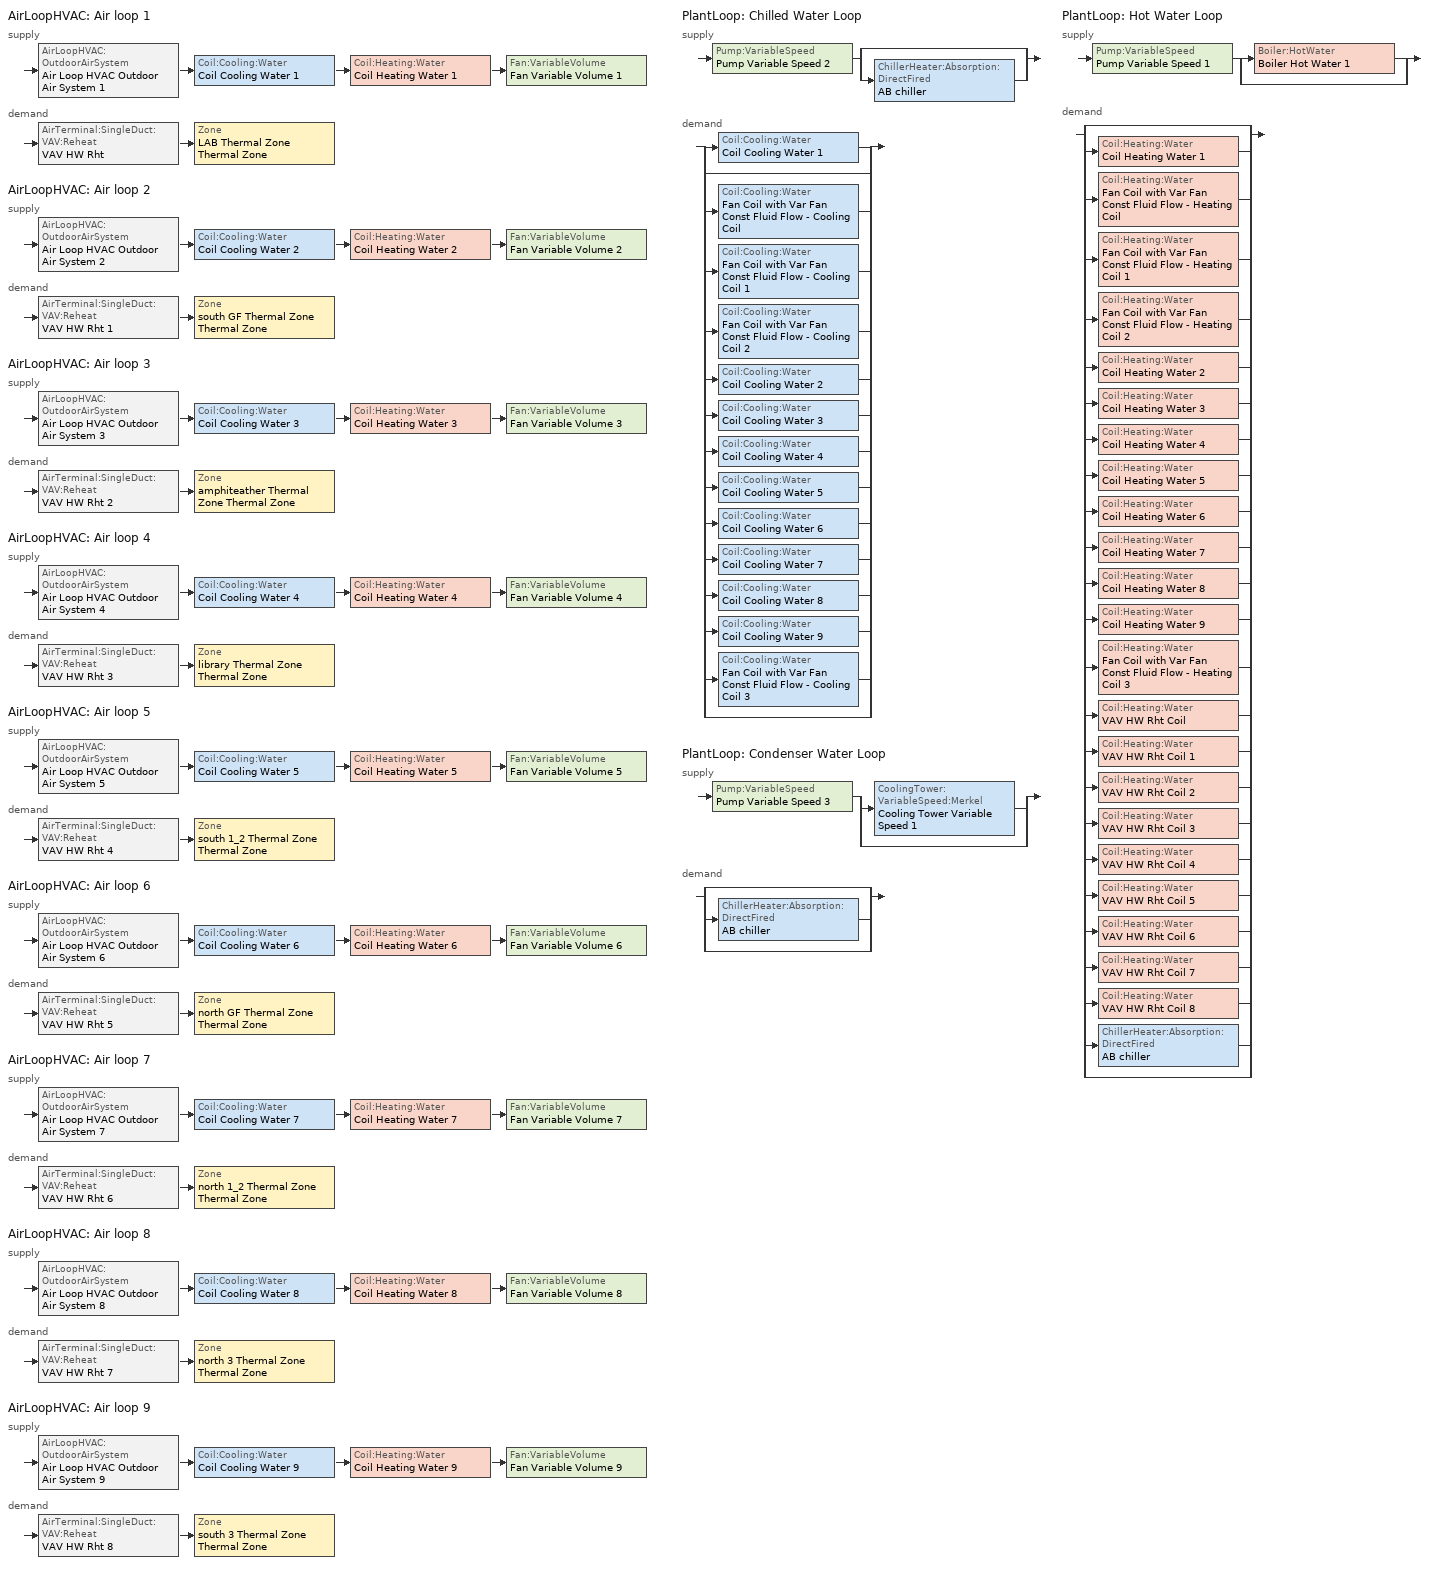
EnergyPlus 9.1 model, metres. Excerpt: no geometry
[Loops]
AirLoopHVAC 'Air loop 1'
 supply: AirLoopHVAC:OutdoorAirSystem 'Air Loop HVAC Outdoor Air System 1' > Coil:Cooling:Water 'Coil Cooling Water 1' > Coil:Heating:Water 'Coil Heating Water 1' > Fan:VariableVolume 'Fan Variable Volume 1'
 demand: AirTerminal:SingleDuct:VAV:Reheat 'VAV HW Rht' > Zone 'LAB Thermal Zone Thermal Zone'
AirLoopHVAC 'Air loop 2'
 supply: AirLoopHVAC:OutdoorAirSystem 'Air Loop HVAC Outdoor Air System 2' > Coil:Cooling:Water 'Coil Cooling Water 2' > Coil:Heating:Water 'Coil Heating Water 2' > Fan:VariableVolume 'Fan Variable Volume 2'
 demand: AirTerminal:SingleDuct:VAV:Reheat 'VAV HW Rht 1' > Zone 'south GF Thermal Zone Thermal Zone'
AirLoopHVAC 'Air loop 3'
 supply: AirLoopHVAC:OutdoorAirSystem 'Air Loop HVAC Outdoor Air System 3' > Coil:Cooling:Water 'Coil Cooling Water 3' > Coil:Heating:Water 'Coil Heating Water 3' > Fan:VariableVolume 'Fan Variable Volume 3'
 demand: AirTerminal:SingleDuct:VAV:Reheat 'VAV HW Rht 2' > Zone 'amphiteather Thermal Zone Thermal Zone'
AirLoopHVAC 'Air loop 4'
 supply: AirLoopHVAC:OutdoorAirSystem 'Air Loop HVAC Outdoor Air System 4' > Coil:Cooling:Water 'Coil Cooling Water 4' > Coil:Heating:Water 'Coil Heating Water 4' > Fan:VariableVolume 'Fan Variable Volume 4'
 demand: AirTerminal:SingleDuct:VAV:Reheat 'VAV HW Rht 3' > Zone 'library Thermal Zone Thermal Zone'
AirLoopHVAC 'Air loop 5'
 supply: AirLoopHVAC:OutdoorAirSystem 'Air Loop HVAC Outdoor Air System 5' > Coil:Cooling:Water 'Coil Cooling Water 5' > Coil:Heating:Water 'Coil Heating Water 5' > Fan:VariableVolume 'Fan Variable Volume 5'
 demand: AirTerminal:SingleDuct:VAV:Reheat 'VAV HW Rht 4' > Zone 'south 1_2 Thermal Zone Thermal Zone'
AirLoopHVAC 'Air loop 6'
 supply: AirLoopHVAC:OutdoorAirSystem 'Air Loop HVAC Outdoor Air System 6' > Coil:Cooling:Water 'Coil Cooling Water 6' > Coil:Heating:Water 'Coil Heating Water 6' > Fan:VariableVolume 'Fan Variable Volume 6'
 demand: AirTerminal:SingleDuct:VAV:Reheat 'VAV HW Rht 5' > Zone 'north GF Thermal Zone Thermal Zone'
AirLoopHVAC 'Air loop 7'
 supply: AirLoopHVAC:OutdoorAirSystem 'Air Loop HVAC Outdoor Air System 7' > Coil:Cooling:Water 'Coil Cooling Water 7' > Coil:Heating:Water 'Coil Heating Water 7' > Fan:VariableVolume 'Fan Variable Volume 7'
 demand: AirTerminal:SingleDuct:VAV:Reheat 'VAV HW Rht 6' > Zone 'north 1_2 Thermal Zone Thermal Zone'
AirLoopHVAC 'Air loop 8'
 supply: AirLoopHVAC:OutdoorAirSystem 'Air Loop HVAC Outdoor Air System 8' > Coil:Cooling:Water 'Coil Cooling Water 8' > Coil:Heating:Water 'Coil Heating Water 8' > Fan:VariableVolume 'Fan Variable Volume 8'
 demand: AirTerminal:SingleDuct:VAV:Reheat 'VAV HW Rht 7' > Zone 'north 3 Thermal Zone Thermal Zone'
AirLoopHVAC 'Air loop 9'
 supply: AirLoopHVAC:OutdoorAirSystem 'Air Loop HVAC Outdoor Air System 9' > Coil:Cooling:Water 'Coil Cooling Water 9' > Coil:Heating:Water 'Coil Heating Water 9' > Fan:VariableVolume 'Fan Variable Volume 9'
 demand: AirTerminal:SingleDuct:VAV:Reheat 'VAV HW Rht 8' > Zone 'south 3 Thermal Zone Thermal Zone'
PlantLoop 'Chilled Water Loop'
 supply: Pump:VariableSpeed 'Pump Variable Speed 2' > split
  | bypass
  | ChillerHeater:Absorption:DirectFired 'AB chiller'
 demand: split
  | Coil:Cooling:Water 'Coil Cooling Water 1'
  | bypass
  | Coil:Cooling:Water 'Fan Coil with Var Fan Const Fluid Flow - Cooling Coil'
  | Coil:Cooling:Water 'Fan Coil with Var Fan Const Fluid Flow - Cooling Coil 1'
  | Coil:Cooling:Water 'Fan Coil with Var Fan Const Fluid Flow - Cooling Coil 2'
  | Coil:Cooling:Water 'Coil Cooling Water 2'
  | Coil:Cooling:Water 'Coil Cooling Water 3'
  | Coil:Cooling:Water 'Coil Cooling Water 4'
  | Coil:Cooling:Water 'Coil Cooling Water 5'
  | Coil:Cooling:Water 'Coil Cooling Water 6'
  | Coil:Cooling:Water 'Coil Cooling Water 7'
  | Coil:Cooling:Water 'Coil Cooling Water 8'
  | Coil:Cooling:Water 'Coil Cooling Water 9'
  | Coil:Cooling:Water 'Fan Coil with Var Fan Const Fluid Flow - Cooling Coil 3'
  | bypass
PlantLoop 'Condenser Water Loop'
 supply: Pump:VariableSpeed 'Pump Variable Speed 3' > split
  | CoolingTower:VariableSpeed:Merkel 'Cooling Tower Variable Speed 1'
  | bypass
 demand: split
  | bypass
  | ChillerHeater:Absorption:DirectFired 'AB chiller'
  | bypass
PlantLoop 'Hot Water Loop'
 supply: Pump:VariableSpeed 'Pump Variable Speed 1' > split
  | Boiler:HotWater 'Boiler Hot Water 1'
  | bypass
 demand: split
  | bypass
  | Coil:Heating:Water 'Coil Heating Water 1'
  | Coil:Heating:Water 'Fan Coil with Var Fan Const Fluid Flow - Heating Coil'
  | Coil:Heating:Water 'Fan Coil with Var Fan Const Fluid Flow - Heating Coil 1'
  | Coil:Heating:Water 'Fan Coil with Var Fan Const Fluid Flow - Heating Coil 2'
  | Coil:Heating:Water 'Coil Heating Water 2'
  | Coil:Heating:Water 'Coil Heating Water 3'
  | Coil:Heating:Water 'Coil Heating Water 4'
  | Coil:Heating:Water 'Coil Heating Water 5'
  | Coil:Heating:Water 'Coil Heating Water 6'
  | Coil:Heating:Water 'Coil Heating Water 7'
  | Coil:Heating:Water 'Coil Heating Water 8'
  | Coil:Heating:Water 'Coil Heating Water 9'
  | Coil:Heating:Water 'Fan Coil with Var Fan Const Fluid Flow - Heating Coil 3'
  | Coil:Heating:Water 'VAV HW Rht Coil'
  | Coil:Heating:Water 'VAV HW Rht Coil 1'
  | Coil:Heating:Water 'VAV HW Rht Coil 2'
  | Coil:Heating:Water 'VAV HW Rht Coil 3'
  | Coil:Heating:Water 'VAV HW Rht Coil 4'
  | Coil:Heating:Water 'VAV HW Rht Coil 5'
  | Coil:Heating:Water 'VAV HW Rht Coil 6'
  | Coil:Heating:Water 'VAV HW Rht Coil 7'
  | Coil:Heating:Water 'VAV HW Rht Coil 8'
  | ChillerHeater:Absorption:DirectFired 'AB chiller'
  | bypass
[DesignSpecification:OutdoorAir] Outdoor Air Method=Sum; Outdoor Air Flow per Person {m3/s-person}=0.00943895; Outdoor Air Flow per Zone Floor Area {m3/s-m2}=0; Outdoor Air Flow per Zone {m3/s}=0; Outdoor Air Flow Air Changes per Hour {1/hr}=0
189.1-2009 - Office - WholeBuilding - Md Office - CZ1-3 Ventilation 1; 189.1-2009 - Office - WholeBuilding - Md Office - CZ1-3 Ventilation 2; 189.1-2009 - Office - WholeBuilding - Md Office - CZ1-3 Ventilation 3; 189.1-2009 - Office - WholeBuilding - Md Office - CZ1-3 Ventilation; 189.1-2009 - Office - WholeBuilding - Md Office - CZ1-3 Ventilation 4; 189.1-2009 - Office - WholeBuilding - Md Office - CZ1-3 Ventilation 5; 189.1-2009 - Office - WholeBuilding - Md Office - CZ1-3 Ventilation 6; 189.1-2009 - Office - WholeBuilding - Md Office - CZ1-3 Ventilation 7; 189.1-2009 - Office - WholeBuilding - Md Office - CZ1-3 Ventilation 8; 189.1-2009 - Office - WholeBuilding - Md Office - CZ1-3 Ventilation 9; 189.1-2009 - Office - WholeBuilding - Md Office - CZ1-3 Ventilation 10; 189.1-2009 - Office - WholeBuilding - Md Office - CZ1-3 Ventilation 11; 189.1-2009 - Office - WholeBuilding - Md Office - CZ1-3 Ventilation 12
[DesignSpecification:ZoneAirDistribution] Zone Air Distribution Effectiveness in Cooling Mode=1; Zone Air Distribution Effectiveness in Heating Mode=1
amphiteather Thermal Zone Thermal Zone Design Spec Zone Air Dist; corridor Thermal Zone Thermal Zone Design Spec Zone Air Dist; engine room Thermal Zone Thermal Zone Design Spec Zone Air Dist; LAB Thermal Zone Thermal Zone Design Spec Zone Air Dist; library Thermal Zone Thermal Zone Design Spec Zone Air Dist; north 1_2 Thermal Zone Thermal Zone Design Spec Zone Air Dist; north 3 Thermal Zone Thermal Zone Design Spec Zone Air Dist; north GF Thermal Zone Thermal Zone Design Spec Zone Air Dist; seminar Thermal Zone Thermal Zone Design Spec Zone Air Dist; south 1_2 Thermal Zone Thermal Zone Design Spec Zone Air Dist; south 3 Thermal Zone Thermal Zone Design Spec Zone Air Dist; south GF Thermal Zone Thermal Zone Design Spec Zone Air Dist; toilet Thermal Zone Thermal Zone Design Spec Zone Air Dist
[Sizing:Zone] Zone Cooling Design Supply Air Temperature Input Method=SupplyAirTemperature; Zone Cooling Design Supply Air Temperature {C}=14; Zone Cooling Design Supply Air Temperature Difference {deltaC}=11.11; Zone Heating Design Supply Air Temperature Input Method=SupplyAirTemperature; Zone Heating Design Supply Air Temperature {C}=40; Zone Heating Design Supply Air Temperature Difference {deltaC}=11.11; Zone Cooling Design Supply Air Humidity Ratio {kgWater/kgDryAir}=0.0085; Zone Heating Design Supply Air Humidity Ratio {kgWater/kgDryAir}=0.008; Cooling Design Air Flow Method=DesignDay; Cooling Design Air Flow Rate {m3/s}=0; Cooling Minimum Air Flow per Zone Floor Area {m3/s-m2}=0.000762; Cooling Minimum Air Flow {m3/s}=0; Cooling Minimum Air Flow Fraction=0; Heating Design Air Flow Method=DesignDay; Heating Design Air Flow Rate {m3/s}=0; Heating Maximum Air Flow per Zone Floor Area {m3/s-m2}=0.002032; Heating Maximum Air Flow {m3/s}=0.141576; Heating Maximum Air Flow Fraction=0.3; Account for Dedicated Outdoor Air System=No
Name | Design Specification Outdoor Air Object | Design Specification Zone Air Distribution Object
amphiteather Thermal Zone Thermal Zone | 189.1-2009 - Office - WholeBuilding - Md Office - CZ1-3 Ventilation 1 | amphiteather Thermal Zone Thermal Zone Design Spec Zone Air Dist
corridor Thermal Zone Thermal Zone | 189.1-2009 - Office - WholeBuilding - Md Office - CZ1-3 Ventilation 2 | corridor Thermal Zone Thermal Zone Design Spec Zone Air Dist
engine room Thermal Zone Thermal Zone | 189.1-2009 - Office - WholeBuilding - Md Office - CZ1-3 Ventilation 3 | engine room Thermal Zone Thermal Zone Design Spec Zone Air Dist
LAB Thermal Zone Thermal Zone | 189.1-2009 - Office - WholeBuilding - Md Office - CZ1-3 Ventilation | LAB Thermal Zone Thermal Zone Design Spec Zone Air Dist
library Thermal Zone Thermal Zone | 189.1-2009 - Office - WholeBuilding - Md Office - CZ1-3 Ventilation 4 | library Thermal Zone Thermal Zone Design Spec Zone Air Dist
north 1_2 Thermal Zone Thermal Zone | 189.1-2009 - Office - WholeBuilding - Md Office - CZ1-3 Ventilation 5 | north 1_2 Thermal Zone Thermal Zone Design Spec Zone Air Dist
north 3 Thermal Zone Thermal Zone | 189.1-2009 - Office - WholeBuilding - Md Office - CZ1-3 Ventilation 6 | north 3 Thermal Zone Thermal Zone Design Spec Zone Air Dist
north GF Thermal Zone Thermal Zone | 189.1-2009 - Office - WholeBuilding - Md Office - CZ1-3 Ventilation 7 | north GF Thermal Zone Thermal Zone Design Spec Zone Air Dist
seminar Thermal Zone Thermal Zone | 189.1-2009 - Office - WholeBuilding - Md Office - CZ1-3 Ventilation 8 | seminar Thermal Zone Thermal Zone Design Spec Zone Air Dist
south 1_2 Thermal Zone Thermal Zone | 189.1-2009 - Office - WholeBuilding - Md Office - CZ1-3 Ventilation 9 | south 1_2 Thermal Zone Thermal Zone Design Spec Zone Air Dist
south 3 Thermal Zone Thermal Zone | 189.1-2009 - Office - WholeBuilding - Md Office - CZ1-3 Ventilation 10 | south 3 Thermal Zone Thermal Zone Design Spec Zone Air Dist
south GF Thermal Zone Thermal Zone | 189.1-2009 - Office - WholeBuilding - Md Office - CZ1-3 Ventilation 11 | south GF Thermal Zone Thermal Zone Design Spec Zone Air Dist
toilet Thermal Zone Thermal Zone | 189.1-2009 - Office - WholeBuilding - Md Office - CZ1-3 Ventilation 12 | toilet Thermal Zone Thermal Zone Design Spec Zone Air Dist
[Sizing:System] Type of Load to Size On=Sensible; Design Outdoor Air Flow Rate {m3/s}=Autosize; Central Heating Maximum System Air Flow Ratio=0.3; Preheat Design Temperature {C}=7; Preheat Design Humidity Ratio {kgWater/kgDryAir}=0.008; Precool Design Temperature {C}=12.8; Precool Design Humidity Ratio {kgWater/kgDryAir}=0.008; Central Cooling Design Supply Air Temperature {C}=12.8; Central Heating Design Supply Air Temperature {C}=12.8; Type of Zone Sum to Use=NonCoincident; 100% Outdoor Air in Cooling=Yes; 100% Outdoor Air in Heating=Yes; Central Cooling Design Supply Air Humidity Ratio {kgWater/kgDryAir}=0.0085; Central Heating Design Supply Air Humidity Ratio {kgWater/kgDryAir}=0.008; Cooling Supply Air Flow Rate Method=DesignDay; Cooling Supply Air Flow Rate {m3/s}=0; Cooling Supply Air Flow Rate Per Floor Area {m3/s-m2}=0.00996765; Cooling Fraction of Autosized Cooling Supply Air Flow Rate=1; Cooling Supply Air Flow Rate Per Unit Cooling Capacity {m3/s-W}=3.94755e-05; Heating Supply Air Flow Rate Method=DesignDay; Heating Supply Air Flow Rate {m3/s}=0; Heating Supply Air Flow Rate Per Floor Area {m3/s-m2}=0.00996765; Heating Fraction of Autosized Heating Supply Air Flow Rate=1; Heating Fraction of Autosized Cooling Supply Air Flow Rate=1; Heating Supply Air Flow Rate Per Unit Heating Capacity {m3/s-W}=3.15882e-05; System Outdoor Air Method=ZoneSum; Zone Maximum Outdoor Air Fraction=1; Cooling Design Capacity Method=CoolingDesignCapacity; Cooling Design Capacity {W}=Autosize; Cooling Design Capacity Per Floor Area {W/m2}=234.7; Fraction of Autosized Cooling Design Capacity=1; Heating Design Capacity Method=HeatingDesignCapacity; Heating Design Capacity {W}=Autosize; Heating Design Capacity Per Floor Area {W/m2}=157; Fraction of Autosized Heating Design Capacity=1; Central Cooling Capacity Control Method=OnOff
Air loop 1; Air loop 2; Air loop 3; Air loop 4; Air loop 5; Air loop 6; Air loop 7; Air loop 8; Air loop 9
[Sizing:Plant] Sizing Option=NonCoincident; Zone Timesteps in Averaging Window=1; Coincident Sizing Factor Mode=None
Name | Loop Type | Design Loop Exit Temperature {C} | Loop Design Temperature Difference {deltaC}
Chilled Water Loop | Cooling | 7.22 | 6.67
Condenser Water Loop | Condenser | 29.4 | 5.6
Hot Water Loop | Heating | 82 | 11
[ZoneControl:Thermostat]
Name | Zone or ZoneList | Control Type Schedule | Control 1
amphiteather Thermal Zone Thermal Zone Thermostat | amphiteather Thermal Zone Thermal Zone | amphiteather Thermal Zone Thermal Zone Thermostat Schedule | Thermostat Setpoint Dual Setpoint 2
corridor Thermal Zone Thermal Zone Thermostat | corridor Thermal Zone Thermal Zone | corridor Thermal Zone Thermal Zone Thermostat Schedule | Thermostat Setpoint Dual Setpoint 3
engine room Thermal Zone Thermal Zone Thermostat | engine room Thermal Zone Thermal Zone | engine room Thermal Zone Thermal Zone Thermostat Schedule | Thermostat Setpoint Dual Setpoint 4
LAB Thermal Zone Thermal Zone Thermostat | LAB Thermal Zone Thermal Zone | LAB Thermal Zone Thermal Zone Thermostat Schedule | Thermostat Setpoint Dual Setpoint 1
library Thermal Zone Thermal Zone Thermostat | library Thermal Zone Thermal Zone | library Thermal Zone Thermal Zone Thermostat Schedule | Thermostat Setpoint Dual Setpoint 5
north 1_2 Thermal Zone Thermal Zone Thermostat | north 1_2 Thermal Zone Thermal Zone | north 1_2 Thermal Zone Thermal Zone Thermostat Schedule | Thermostat Setpoint Dual Setpoint 6
north 3 Thermal Zone Thermal Zone Thermostat | north 3 Thermal Zone Thermal Zone | north 3 Thermal Zone Thermal Zone Thermostat Schedule | Thermostat Setpoint Dual Setpoint 7
north GF Thermal Zone Thermal Zone Thermostat | north GF Thermal Zone Thermal Zone | north GF Thermal Zone Thermal Zone Thermostat Schedule | Thermostat Setpoint Dual Setpoint 8
seminar Thermal Zone Thermal Zone Thermostat | seminar Thermal Zone Thermal Zone | seminar Thermal Zone Thermal Zone Thermostat Schedule | Thermostat Setpoint Dual Setpoint 9
south 1_2 Thermal Zone Thermal Zone Thermostat | south 1_2 Thermal Zone Thermal Zone | south 1_2 Thermal Zone Thermal Zone Thermostat Schedule | Thermostat Setpoint Dual Setpoint 10
south 3 Thermal Zone Thermal Zone Thermostat | south 3 Thermal Zone Thermal Zone | south 3 Thermal Zone Thermal Zone Thermostat Schedule | Thermostat Setpoint Dual Setpoint 11
south GF Thermal Zone Thermal Zone Thermostat | south GF Thermal Zone Thermal Zone | south GF Thermal Zone Thermal Zone Thermostat Schedule | Thermostat Setpoint Dual Setpoint 12
toilet Thermal Zone Thermal Zone Thermostat | toilet Thermal Zone Thermal Zone | toilet Thermal Zone Thermal Zone Thermostat Schedule | Thermostat Setpoint Dual Setpoint 13
[ThermostatSetpoint:DualSetpoint] Heating Setpoint Temperature Schedule=heating thermostat; Cooling Setpoint Temperature Schedule=cooling thermostat
Thermostat Setpoint Dual Setpoint 2; Thermostat Setpoint Dual Setpoint 3; Thermostat Setpoint Dual Setpoint 4; Thermostat Setpoint Dual Setpoint 1; Thermostat Setpoint Dual Setpoint 5; Thermostat Setpoint Dual Setpoint 6; Thermostat Setpoint Dual Setpoint 7; Thermostat Setpoint Dual Setpoint 8; Thermostat Setpoint Dual Setpoint 9; Thermostat Setpoint Dual Setpoint 10; Thermostat Setpoint Dual Setpoint 11; Thermostat Setpoint Dual Setpoint 12; Thermostat Setpoint Dual Setpoint 13
[ZoneHVAC:FourPipeFanCoil] Availability Schedule=Always On Discrete hvac_library; Capacity Control Method=VariableFanConstantFlow; Maximum Supply Air Flow Rate {m3/s}=Autosize; Maximum Outdoor Air Flow Rate {m3/s}=Autosize; Maximum Cold Water Flow Rate {m3/s}=Autosize; Maximum Hot Water Flow Rate {m3/s}=Autosize; Minimum Supply Air Temperature in Cooling Mode {C}=Autosize; Maximum Supply Air Temperature in Heating Mode {C}=Autosize
Name | Supply Air Fan | Cooling Coil | Heating Coil
Fan Coil with Var Fan Const Fluid Flow | Fan Coil with Var Fan Const Fluid Flow - Fan | Fan Coil with Var Fan Const Fluid Flow - Cooling Coil | Fan Coil with Var Fan Const Fluid Flow - Heating Coil
Fan Coil with Var Fan Const Fluid Flow 3 | Fan Coil with Var Fan Const Fluid Flow - Fan 3 | Fan Coil with Var Fan Const Fluid Flow - Cooling Coil 3 | Fan Coil with Var Fan Const Fluid Flow - Heating Coil 3
Fan Coil with Var Fan Const Fluid Flow 1 | Fan Coil with Var Fan Const Fluid Flow - Fan 1 | Fan Coil with Var Fan Const Fluid Flow - Cooling Coil 1 | Fan Coil with Var Fan Const Fluid Flow - Heating Coil 1
Fan Coil with Var Fan Const Fluid Flow 2 | Fan Coil with Var Fan Const Fluid Flow - Fan 2 | Fan Coil with Var Fan Const Fluid Flow - Cooling Coil 2 | Fan Coil with Var Fan Const Fluid Flow - Heating Coil 2
[AirTerminal:SingleDuct:VAV:Reheat] Availability Schedule=Always On Discrete hvac_library; Maximum Air Flow Rate {m3/s}=Autosize; Zone Minimum Air Flow Input Method=Constant; Constant Minimum Air Flow Fraction=0.3; Fixed Minimum Air Flow Rate {m3/s}=0; Maximum Hot Water or Steam Flow Rate {m3/s}=Autosize; Minimum Hot Water or Steam Flow Rate {m3/s}=0; Convergence Tolerance=0.001; Damper Heating Action=Normal; Maximum Flow per Zone Floor Area During Reheat {m3/s-m2}=Autocalculate; Maximum Flow Fraction During Reheat=Autocalculate; Maximum Reheat Air Temperature {C}=35
Name | Reheat Coil
VAV HW Rht 2 | VAV HW Rht Coil 2
VAV HW Rht | VAV HW Rht Coil
VAV HW Rht 3 | VAV HW Rht Coil 3
VAV HW Rht 6 | VAV HW Rht Coil 6
VAV HW Rht 7 | VAV HW Rht Coil 7
VAV HW Rht 5 | VAV HW Rht Coil 5
VAV HW Rht 4 | VAV HW Rht Coil 4
VAV HW Rht 8 | VAV HW Rht Coil 8
VAV HW Rht 1 | VAV HW Rht Coil 1
[Zone equipment]
amphiteather Thermal Zone Thermal Zone: VAV HW Rht 2
corridor Thermal Zone Thermal Zone: Fan Coil with Var Fan Const Fluid Flow
engine room Thermal Zone Thermal Zone: Fan Coil with Var Fan Const Fluid Flow 3
LAB Thermal Zone Thermal Zone: VAV HW Rht
library Thermal Zone Thermal Zone: VAV HW Rht 3
north 1_2 Thermal Zone Thermal Zone: VAV HW Rht 6
north 3 Thermal Zone Thermal Zone: VAV HW Rht 7
north GF Thermal Zone Thermal Zone: VAV HW Rht 5
seminar Thermal Zone Thermal Zone: Fan Coil with Var Fan Const Fluid Flow 1
south 1_2 Thermal Zone Thermal Zone: VAV HW Rht 4
south 3 Thermal Zone Thermal Zone: VAV HW Rht 8
south GF Thermal Zone Thermal Zone: VAV HW Rht 1
toilet Thermal Zone Thermal Zone: Fan Coil with Var Fan Const Fluid Flow 2
[Fan:VariableVolume] Fan Total Efficiency=0.5; Maximum Flow Rate {m3/s}=AutoSize; Fan Power Minimum Flow Rate Input Method=FixedFlowRate; Fan Power Minimum Flow Fraction=0; Fan Power Minimum Air Flow Rate {m3/s}=0; Motor Efficiency=0.9; Motor In Airstream Fraction=1; Fan Power Coefficient 1=0.0407599; Fan Power Coefficient 2=0.088045; Fan Power Coefficient 3=-0.0729261; Fan Power Coefficient 4=0.94374; Fan Power Coefficient 5=0
Name | Availability Schedule | Pressure Rise {Pa}
Fan Coil with Var Fan Const Fluid Flow - Fan | Always On Discrete | 1017.592
Fan Coil with Var Fan Const Fluid Flow - Fan 3; Fan Coil with Var Fan Const Fluid Flow - Fan 1; Fan Coil with Var Fan Const Fluid Flow - Fan 2 | air loop schd | 1017.592
Fan Variable Volume 1; Fan Variable Volume 2; Fan Variable Volume 3; Fan Variable Volume 4; Fan Variable Volume 5; Fan Variable Volume 6; Fan Variable Volume 7; Fan Variable Volume 8; Fan Variable Volume 9 | air loop schd | 500
[Coil:Cooling:Water] Availability Schedule=cool loop opearation; Design Air Flow Rate {m3/s}=Autosize; Design Inlet Water Temperature {C}=Autosize; Design Inlet Air Temperature {C}=Autosize; Design Outlet Air Temperature {C}=Autosize; Design Inlet Air Humidity Ratio {kgWater/kgDryAir}=Autosize; Design Outlet Air Humidity Ratio {kgWater/kgDryAir}=Autosize; Type of Analysis=SimpleAnalysis; Heat Exchanger Configuration=CrossFlow
Name | Design Water Flow Rate {m3/s}
Fan Coil with Var Fan Const Fluid Flow - Cooling Coil; Fan Coil with Var Fan Const Fluid Flow - Cooling Coil 3; Fan Coil with Var Fan Const Fluid Flow - Cooling Coil 1; Fan Coil with Var Fan Const Fluid Flow - Cooling Coil 2; Coil Cooling Water 2; Coil Cooling Water 3; Coil Cooling Water 4; Coil Cooling Water 5; Coil Cooling Water 6; Coil Cooling Water 7; Coil Cooling Water 8; Coil Cooling Water 9 | Autosize
Coil Cooling Water 1 | autosize
[Coil:Heating:Water] U-Factor Times Area Value {W/K}=Autosize; Maximum Water Flow Rate {m3/s}=Autosize; Performance Input Method=UFactorTimesAreaAndDesignWaterFlowRate; Rated Capacity {W}=Autosize; Rated Inlet Water Temperature {C}=82.2; Rated Inlet Air Temperature {C}=16.6; Rated Outlet Water Temperature {C}=71.1; Rated Outlet Air Temperature {C}=32.2; Rated Ratio for Air and Water Convection=0.5
Name | Availability Schedule
VAV HW Rht Coil 2 | Always On Discrete
Fan Coil with Var Fan Const Fluid Flow - Heating Coil; Fan Coil with Var Fan Const Fluid Flow - Heating Coil 3; VAV HW Rht Coil; VAV HW Rht Coil 3; VAV HW Rht Coil 6; VAV HW Rht Coil 7; VAV HW Rht Coil 5; Fan Coil with Var Fan Const Fluid Flow - Heating Coil 1; VAV HW Rht Coil 4; VAV HW Rht Coil 8; VAV HW Rht Coil 1; Fan Coil with Var Fan Const Fluid Flow - Heating Coil 2; Coil Heating Water 1; Coil Heating Water 2; Coil Heating Water 3; Coil Heating Water 4; Coil Heating Water 5; Coil Heating Water 6; Coil Heating Water 7; Coil Heating Water 8; Coil Heating Water 9 | heat loop opearation
[Controller:WaterCoil] Control Variable=Temperature; Actuator Variable=Flow; Controller Convergence Tolerance {deltaC}=Autosize; Maximum Actuated Flow {m3/s}=Autosize; Minimum Actuated Flow {m3/s}=0
Name | Action
Controller Water Coil 2; Controller Water Coil 3; Controller Water Coil 5; Controller Water Coil 7; Controller Water Coil 9; Controller Water Coil 11; Controller Water Coil 13; Controller Water Coil 15; Controller Water Coil 17 | Reverse
Controller Water Coil 1; Controller Water Coil 4; Controller Water Coil 6; Controller Water Coil 8; Controller Water Coil 10; Controller Water Coil 12; Controller Water Coil 14; Controller Water Coil 16; Controller Water Coil 18 | Normal
[Controller:OutdoorAir] Minimum Outdoor Air Flow Rate {m3/s}=Autosize; Maximum Outdoor Air Flow Rate {m3/s}=Autosize; Economizer Control Type=NoEconomizer; Economizer Control Action Type=ModulateFlow; Economizer Maximum Limit Dry-Bulb Temperature {C}=28; Economizer Maximum Limit Enthalpy {J/kg}=64000; Economizer Minimum Limit Dry-Bulb Temperature {C}=-100; Lockout Type=NoLockout; Minimum Limit Type=FixedMinimum; High Humidity Control=No; Control High Indoor Humidity Based on Outdoor Humidity Ratio=Yes; Heat Recovery Bypass Control Type=BypassWhenWithinEconomizerLimits
Name | Mechanical Ventilation Controller
Controller Outdoor Air 1 | Controller Mechanical Ventilation 1
Controller Outdoor Air 2 | Controller Mechanical Ventilation 2
Controller Outdoor Air 3 | Controller Mechanical Ventilation 3
Controller Outdoor Air 4 | Controller Mechanical Ventilation 4
Controller Outdoor Air 5 | Controller Mechanical Ventilation 5
Controller Outdoor Air 6 | Controller Mechanical Ventilation 6
Controller Outdoor Air 7 | Controller Mechanical Ventilation 7
Controller Outdoor Air 8 | Controller Mechanical Ventilation 8
Controller Outdoor Air 9 | Controller Mechanical Ventilation 9
[Controller:MechanicalVentilation] Availability Schedule=Always On Discrete; Demand Controlled Ventilation=No; System Outdoor Air Method=ZoneSum
Name | Zone 1 | Design Specification Outdoor Air Object Name 1 | Design Specification Zone Air Distribution Object Name 1
Controller Mechanical Ventilation 3 | amphiteather Thermal Zone Thermal Zone | 189.1-2009 - Office - WholeBuilding - Md Office - CZ1-3 Ventilation 1 | amphiteather Thermal Zone Thermal Zone Design Spec Zone Air Dist
Controller Mechanical Ventilation 1 | LAB Thermal Zone Thermal Zone | 189.1-2009 - Office - WholeBuilding - Md Office - CZ1-3 Ventilation | LAB Thermal Zone Thermal Zone Design Spec Zone Air Dist
Controller Mechanical Ventilation 4 | library Thermal Zone Thermal Zone | 189.1-2009 - Office - WholeBuilding - Md Office - CZ1-3 Ventilation 4 | library Thermal Zone Thermal Zone Design Spec Zone Air Dist
Controller Mechanical Ventilation 7 | north 1_2 Thermal Zone Thermal Zone | 189.1-2009 - Office - WholeBuilding - Md Office - CZ1-3 Ventilation 5 | north 1_2 Thermal Zone Thermal Zone Design Spec Zone Air Dist
Controller Mechanical Ventilation 8 | north 3 Thermal Zone Thermal Zone | 189.1-2009 - Office - WholeBuilding - Md Office - CZ1-3 Ventilation 6 | north 3 Thermal Zone Thermal Zone Design Spec Zone Air Dist
Controller Mechanical Ventilation 6 | north GF Thermal Zone Thermal Zone | 189.1-2009 - Office - WholeBuilding - Md Office - CZ1-3 Ventilation 7 | north GF Thermal Zone Thermal Zone Design Spec Zone Air Dist
Controller Mechanical Ventilation 5 | south 1_2 Thermal Zone Thermal Zone | 189.1-2009 - Office - WholeBuilding - Md Office - CZ1-3 Ventilation 9 | south 1_2 Thermal Zone Thermal Zone Design Spec Zone Air Dist
Controller Mechanical Ventilation 9 | south 3 Thermal Zone Thermal Zone | 189.1-2009 - Office - WholeBuilding - Md Office - CZ1-3 Ventilation 10 | south 3 Thermal Zone Thermal Zone Design Spec Zone Air Dist
Controller Mechanical Ventilation 2 | south GF Thermal Zone Thermal Zone | 189.1-2009 - Office - WholeBuilding - Md Office - CZ1-3 Ventilation 11 | south GF Thermal Zone Thermal Zone Design Spec Zone Air Dist
[AirLoopHVAC] Design Supply Air Flow Rate {m3/s}=AutoSize
Air loop 1; Air loop 2; Air loop 3; Air loop 4; Air loop 5; Air loop 6; Air loop 7; Air loop 8; Air loop 9
[Pump:VariableSpeed] Design Maximum Flow Rate {m3/s}=Autosize; Design Pump Head {Pa}=179352; Design Power Consumption {W}=Autosize; Motor Efficiency=0.9; Fraction of Motor Inefficiencies to Fluid Stream=0; Coefficient 1 of the Part Load Performance Curve=0; Coefficient 2 of the Part Load Performance Curve=1; Coefficient 3 of the Part Load Performance Curve=0; Coefficient 4 of the Part Load Performance Curve=0; Design Minimum Flow Rate {m3/s}=0; Pump Control Type=Intermittent; Pump rpm Schedule=air loop schd; Skin Loss Radiative Fraction=0.5; Design Power Sizing Method=PowerPerFlowPerPressure; Design Electric Power per Unit Flow Rate {W/(m3/s)}=348701.1; Design Shaft Power per Unit Flow Rate per Unit Head {W/((m3/s)-Pa)}=1.28205; Design Minimum Flow Rate Fraction=0
Name | Pump Flow Rate Schedule
Pump Variable Speed 2; Pump Variable Speed 3 | cool loop opearation
Pump Variable Speed 1 | heat loop opearation
[Boiler:HotWater]
Boiler Hot Water 1: Fuel Type=NaturalGas; Nominal Capacity {W}=Autosize; Nominal Thermal Efficiency=0.35; Efficiency Curve Temperature Evaluation Variable=LeavingBoiler; Normalized Boiler Efficiency Curve=Boiler Efficiency; Design Water Flow Rate {m3/s}=Autosize; Minimum Part Load Ratio=0; Maximum Part Load Ratio=1; Optimum Part Load Ratio=1; Water Outlet Upper Temperature Limit {C}=99; Boiler Flow Mode=ConstantFlow; Parasitic Electric Load {W}=150000; Sizing Factor=1
[ChillerHeater:Absorption:DirectFired]
AB chiller: Nominal Cooling Capacity {W}=autosize; Heating to Cooling Capacity Ratio=1e-10; Fuel Input to Cooling Output Ratio=2.4; Fuel Input to Heating Output Ratio=1.25; Electric Input to Cooling Output Ratio=0.02; Minimum Part Load Ratio=0.1; Maximum Part Load Ratio=1; Optimum Part Load Ratio=1; Design Entering Condenser Water Temperature {C}=29; Design Leaving Chilled Water Temperature {C}=7; Design Chilled Water Flow Rate {m3/s}=autosize; Design Condenser Water Flow Rate {m3/s}=autosize; Design Hot Water Flow Rate {m3/s}=autosize; Cooling Capacity Function of Temperature Curve=Curve Biquadratic 1; Fuel Input to Cooling Output Ratio Function of Temperature Curve=Curve Biquadratic 1; Fuel Input to Cooling Output Ratio Function of Part Load Ratio Curve=Curve Quadratic 1; Electric Input to Cooling Output Ratio Function of Temperature Curve=Curve Biquadratic 1; Electric Input to Cooling Output Ratio Function of Part Load Ratio Curve=Curve Quadratic 1; Heating Capacity Function of Cooling Capacity Curve=Curve Quadratic 1; Fuel Input to Heat Output Ratio During Heating Only Operation Curve=Curve Quadratic 1; Temperature Curve Input Variable=EnteringCondenser; Condenser Type=WaterCooled; Chilled Water Temperature Lower Limit {C}=2; Fuel Type=NaturalGas; Sizing Factor=1
[CoolingTower:VariableSpeed:Merkel]
Cooling Tower Variable Speed 1: Performance Input Method=NominalCapacity; Heat Rejection Capacity and Nominal Capacity Sizing Ratio=1.25; Nominal Capacity {W}=autosize; Free Convection Nominal Capacity {W}=autocalculate; Free Convection Nominal Capacity Sizing Factor=0.1; Design Water Flow Rate {m3/s}=autosize; Design Water Flow Rate per Unit of Nominal Capacity {m3/s-W}=5.382e-08; Design Air Flow Rate {m3/s}=autocalculate; Design Air Flow Rate Per Unit of Nominal Capacity {m3/s-W}=2.76316e-05; Minimum Air Flow Rate Ratio=0.2; Design Fan Power {W}=autocalculate; Design Fan Power Per Unit of Nominal Capacity=0.0105; Fan Power Modifier Function of Air Flow Rate Ratio Curve=Curve Quadratic 1; Free Convection Regime Air Flow Rate {m3/s}=autocalculate; Free Convection Regime Air Flow Rate Sizing Factor=0.8; Design Air Flow Rate U-Factor Times Area Value {W/K}=autosize; Free Convection Regime U-Factor Times Area Value {W/K}=autocalculate; Free Convection U-Factor Times Area Value Sizing Factor=0.8; U-Factor Times Area Modifier Function of Air Flow Ratio Curve=Curve Quadratic 1; U-Factor Times Area Modifier Function of Wetbulb Temperature Difference Curve=Curve Quadratic 1; U-Factor Times Area Modifier Function of Water Flow Ratio Curve=Curve Quadratic 1; Design Inlet Air Dry-Bulb Temperature {C}=35; Design Inlet Air Wet-Bulb Temperature {C}=25.6; Design Approach Temperature {deltaC}=autosize; Design Range Temperature {deltaC}=autosize; Basin Heater Setpoint Temperature {C}=2; Evaporation Loss Mode=SaturatedExit; Evaporation Loss Factor {percent/K}=0.2; Drift Loss Percent {percent}=0.008; Blowdown Calculation Mode=ConcentrationRatio; Blowdown Concentration Ratio=3; Number of Cells=1; Cell Control=MinimalCell; Cell Minimum  Water Flow Rate Fraction=0.33; Cell Maximum Water Flow Rate Fraction=2.5; Sizing Factor=1
[PlantLoop] Fluid Type=Water; Maximum Loop Temperature {C}=100; Minimum Loop Temperature {C}=0; Maximum Loop Flow Rate {m3/s}=Autosize; Minimum Loop Flow Rate {m3/s}=0; Plant Loop Volume {m3}=Autocalculate; Load Distribution Scheme=Optimal; Plant Loop Demand Calculation Scheme=SingleSetpoint
Name | Plant Equipment Operation Scheme
Chilled Water Loop | Chilled Water Loop Operation Schemes
Condenser Water Loop | Condenser Water Loop Operation Schemes
Hot Water Loop | Hot Water Loop Operation Schemes
[PlantEquipmentList]
Chilled Water Loop Cooling Equipment List: AB chiller
Condenser Water Loop Cooling Equipment List: Cooling Tower Variable Speed 1
Hot Water Loop Heating Equipment List: Boiler Hot Water 1
[PlantEquipmentOperation:CoolingLoad] Load Range 1 Lower Limit {W}=0; Load Range 1 Upper Limit {W}=1000000000
Name | Range 1 Equipment List
Chilled Water Loop Cooling Operation Scheme | Chilled Water Loop Cooling Equipment List
Condenser Water Loop Cooling Operation Scheme | Condenser Water Loop Cooling Equipment List
[PlantEquipmentOperation:HeatingLoad]
Hot Water Loop Heating Operation Scheme: Load Range 1 Lower Limit {W}=0; Load Range 1 Upper Limit {W}=1000000000; Range 1 Equipment List=Hot Water Loop Heating Equipment List
[PlantEquipmentOperationSchemes] Control Scheme 1 Schedule=Always On Discrete
Name | Control Scheme 1
Chilled Water Loop Operation Schemes | Chilled Water Loop Cooling Operation Scheme
Condenser Water Loop Operation Schemes | Condenser Water Loop Cooling Operation Scheme
Hot Water Loop Operation Schemes | Hot Water Loop Heating Operation Scheme
[SetpointManager:Scheduled] Control Variable=Temperature
Name | Schedule
Setpoint Manager Scheduled 1; Setpoint Manager Scheduled 4; Setpoint Manager Scheduled 5; Setpoint Manager Scheduled 6; Setpoint Manager Scheduled 7; Setpoint Manager Scheduled 8; Setpoint Manager Scheduled 9; Setpoint Manager Scheduled 10; Setpoint Manager Scheduled 11 | Deck_Temperature
Setpoint Manager Scheduled 3 | Chilled_Water_Temperature
Setpoint Manager Scheduled 2 | Hot_Water_Temperature
[SetpointManager:MixedAir] Control Variable=Temperature
Node 8 OS Default SPM; Node 9 OS Default SPM; Node 10 OS Default SPM; Node 68 OS Default SPM; Node 71 OS Default SPM; Node 74 OS Default SPM; Node 84 OS Default SPM; Node 87 OS Default SPM; Node 90 OS Default SPM; Node 100 OS Default SPM; Node 103 OS Default SPM; Node 106 OS Default SPM; Node 134 OS Default SPM; Node 137 OS Default SPM; Node 140 OS Default SPM; Node 150 OS Default SPM; Node 153 OS Default SPM; Node 156 OS Default SPM; Node 166 OS Default SPM; Node 169 OS Default SPM; Node 172 OS Default SPM; Node 182 OS Default SPM; Node 185 OS Default SPM; Node 188 OS Default SPM; Node 198 OS Default SPM; Node 201 OS Default SPM; Node 204 OS Default SPM
[SetpointManager:FollowOutdoorAirTemperature]
Setpoint Manager Follow Outdoor Air Temperature 1: Control Variable=Temperature; Reference Temperature Type=OutdoorAirWetBulb; Offset Temperature Difference {deltaC}=1.5; Maximum Setpoint Temperature {C}=80; Minimum Setpoint Temperature {C}=6
[WaterUse:Equipment] Flow Rate Fraction Schedule=WaterUse Sensible Fraction Schedule 20p; Target Temperature Schedule=WaterUse Schedule 120F; Zone=toilet Thermal Zone Thermal Zone
Name | Peak Flow Rate {m3/s}
toilet-water | 0.00006
siphon | 0.000017
[Schedule:Day:Interval]
Schedule Day 3: No, 08:00, 22, 19:00, 23, 24:00, 22
Schedule Day 4: No, 24:00, 23
Schedule Day 1: No, 08:00, 24, 20:00, 24, 24:00, 25
Schedule Day 2: No, 24:00, 25
Chilled_Water_Temperature_Default: No, 24:00, 12
Chilled_Water_Temperature_Summer_Design_Day; Chilled_Water_Temperature_Winter_Design_Day: No, 24:00, 6.7
Deck_Temperature_Default; Deck_Temperature_Summer_Design_Day; Deck_Temperature_Winter_Design_Day: No, 24:00, 12.8
Hot_Water_Temperature_Default: No, 24:00, 50
Hot_Water_Temperature_Summer_Design_Day; Hot_Water_Temperature_Winter_Design_Day: No, 24:00, 67
Schedule Day 6: No, 24:00, 0
WaterUse Schedule 120F Day: No, 07:00, 0, 09:00, 2.72609, 11:00, 5.77162, 15:00, 11.2215, 17:00, 6.73337, 20:00, 3.04667, 24:00, 0
WaterUse Sensible Fraction Schedule 20p Day: No, 24:00, 1
[Schedule:Week:Daily]
heating thermostat Week Rule - Jan1-Dec31: Schedule Day 4, Schedule Day 3, Schedule Day 3, Schedule Day 3, Schedule Day 3, Schedule Day 3, Schedule Day 3, Schedule Day 3, Schedule Day 3, Schedule Day 3, Schedule Day 3, Schedule Day 3
cooling thermostat Week Rule - Jan1-Dec31: Schedule Day 2, Schedule Day 1, Schedule Day 1, Schedule Day 1, Schedule Day 1, Schedule Day 1, Schedule Day 1, Schedule Day 1, Schedule Day 1, Schedule Day 1, Schedule Day 1, Schedule Day 1
Chilled_Water_Temperature Week Rule - Jan1-Dec31: Chilled_Water_Temperature_Default, Chilled_Water_Temperature_Default, Chilled_Water_Temperature_Default, Chilled_Water_Temperature_Default, Chilled_Water_Temperature_Default, Chilled_Water_Temperature_Default, Chilled_Water_Temperature_Default, Chilled_Water_Temperature_Default, Chilled_Water_Temperature_Summer_Design_Day, Chilled_Water_Temperature_Winter_Design_Day, Chilled_Water_Temperature_Default, Chilled_Water_Temperature_Default
Deck_Temperature Week Rule - Jan1-Dec31: Deck_Temperature_Default, Deck_Temperature_Default, Deck_Temperature_Default, Deck_Temperature_Default, Deck_Temperature_Default, Deck_Temperature_Default, Deck_Temperature_Default, Deck_Temperature_Default, Deck_Temperature_Summer_Design_Day, Deck_Temperature_Winter_Design_Day, Deck_Temperature_Default, Deck_Temperature_Default
Hot_Water_Temperature Week Rule - Jan1-Dec31: Hot_Water_Temperature_Default, Hot_Water_Temperature_Default, Hot_Water_Temperature_Default, Hot_Water_Temperature_Default, Hot_Water_Temperature_Default, Hot_Water_Temperature_Default, Hot_Water_Temperature_Default, Hot_Water_Temperature_Default, Hot_Water_Temperature_Summer_Design_Day, Hot_Water_Temperature_Winter_Design_Day, Hot_Water_Temperature_Default, Hot_Water_Temperature_Default
WaterUse Schedule 120F Week Rule - Jan1-Dec31: Schedule Day 6, WaterUse Schedule 120F Day, WaterUse Schedule 120F Day, WaterUse Schedule 120F Day, WaterUse Schedule 120F Day, WaterUse Schedule 120F Day, WaterUse Schedule 120F Day, WaterUse Schedule 120F Day, WaterUse Schedule 120F Day, WaterUse Schedule 120F Day, WaterUse Schedule 120F Day, WaterUse Schedule 120F Day
WaterUse Sensible Fraction Schedule 20p Week Rule - Jan1-Dec31: WaterUse Sensible Fraction Schedule 20p Day, WaterUse Sensible Fraction Schedule 20p Day, WaterUse Sensible Fraction Schedule 20p Day, WaterUse Sensible Fraction Schedule 20p Day, WaterUse Sensible Fraction Schedule 20p Day, WaterUse Sensible Fraction Schedule 20p Day, WaterUse Sensible Fraction Schedule 20p Day, WaterUse Sensible Fraction Schedule 20p Day, WaterUse Sensible Fraction Schedule 20p Day, WaterUse Sensible Fraction Schedule 20p Day, WaterUse Sensible Fraction Schedule 20p Day, WaterUse Sensible Fraction Schedule 20p Day
[Schedule:Year]
heating thermostat: heating thermostat Week Rule - Jan1-Dec31, 1, 1, 12, 31
cooling thermostat: cooling thermostat Week Rule - Jan1-Dec31, 1, 1, 12, 31
Chilled_Water_Temperature: Chilled_Water_Temperature Week Rule - Jan1-Dec31, 1, 1, 12, 31
Deck_Temperature: Deck_Temperature Week Rule - Jan1-Dec31, 1, 1, 12, 31
Hot_Water_Temperature: Hot_Water_Temperature Week Rule - Jan1-Dec31, 1, 1, 12, 31
WaterUse Schedule 120F: WaterUse Schedule 120F Week Rule - Jan1-Dec31, 1, 1, 12, 31
WaterUse Sensible Fraction Schedule 20p: WaterUse Sensible Fraction Schedule 20p Week Rule - Jan1-Dec31, 1, 1, 12, 31
[Schedule:Compact]
amphiteather Thermal Zone Thermal Zone Thermostat Schedule; corridor Thermal Zone Thermal Zone Thermostat Schedule; engine room Thermal Zone Thermal Zone Thermostat Schedule; LAB Thermal Zone Thermal Zone Thermostat Schedule; library Thermal Zone Thermal Zone Thermostat Schedule; north 1_2 Thermal Zone Thermal Zone Thermostat Schedule; north 3 Thermal Zone Thermal Zone Thermostat Schedule; north GF Thermal Zone Thermal Zone Thermostat Schedule; seminar Thermal Zone Thermal Zone Thermostat Schedule; south 1_2 Thermal Zone Thermal Zone Thermostat Schedule; south 3 Thermal Zone Thermal Zone Thermostat Schedule; south GF Thermal Zone Thermal Zone Thermostat Schedule; toilet Thermal Zone Thermal Zone Thermostat Schedule: Through: 12/31, For: AllDays, Until: 24:00, 4
heat loop opearation: Through: 04/12, For: AllDays, Until: 24:00, 1, Through: 10/20, For: AllDays, Until: 24:00, 0, Through: 12/31, For: AllDays, Until: 24:00, 1
cool loop opearation: Through: 05/10, For: AllDays, Until: 24:00, 0, Through: 10/15, For: AllDays, Until: 24:00, 1, Through: 12/31, For: AllDays, Until: 24:00, 0
air loop schd: Through: 04/02, For: Weekdays SummerDesignDay WinterDesignDay, Until: 06:00, 0, Until: 20:00, 1, Until: 24:00, 0, For: AllOtherDays, Until: 24:00, 0, Through: 5/10, For: AllDays, Until: 24:00, 0, Through: 10/15, For: Weekdays SummerDesignDay WinterDesignDay, Until: 06:00, 0, Until: 20:00, 1, Until: 24:00, 0, For: AllOtherDays, Until: 24:00, 0, Through: 10/20, For: AllDays, Until: 24:00, 0, Through: 12/31, For: Weekdays SummerDesignDay WinterDesignDay, Until: 06:00, 0, Until: 20:00, 1, Until: 24:00, 0, For: AllOtherDays, Until: 24:00, 0
[Schedule:Constant]
Always On Discrete hvac_library: OnOff hvac_library, 1
Always On Discrete: Schedule Type Limits 1, 1
[Curve:Quadratic]
Curve Quadratic 1: Coefficient1 Constant=0.0636912; Coefficient2 x=0.584888; Coefficient3 x**2=0.352803; Minimum Value of x=0; Maximum Value of x=1
[Curve:Biquadratic]
Name | Coefficient1 Constant | Coefficient2 x | Coefficient3 x**2 | Coefficient4 y | Coefficient5 y**2 | Coefficient6 x*y | Minimum Value of x | Maximum Value of x | Minimum Value of y | Maximum Value of y | Input Unit Type for X | Input Unit Type for Y | Output Unit Type
Boiler Efficiency | 1 | 0 | 0 | 0 | 0 | 0 | 0 | 1 | 0 | 1 | Dimensionless | Dimensionless | Dimensionless
Curve Biquadratic 1 | 1.02152 | 0.0370359 | 0.000233248 | -0.00389405 | -6.52536e-05 | -0.000268045 | 5 | 10 | 24 | 35
